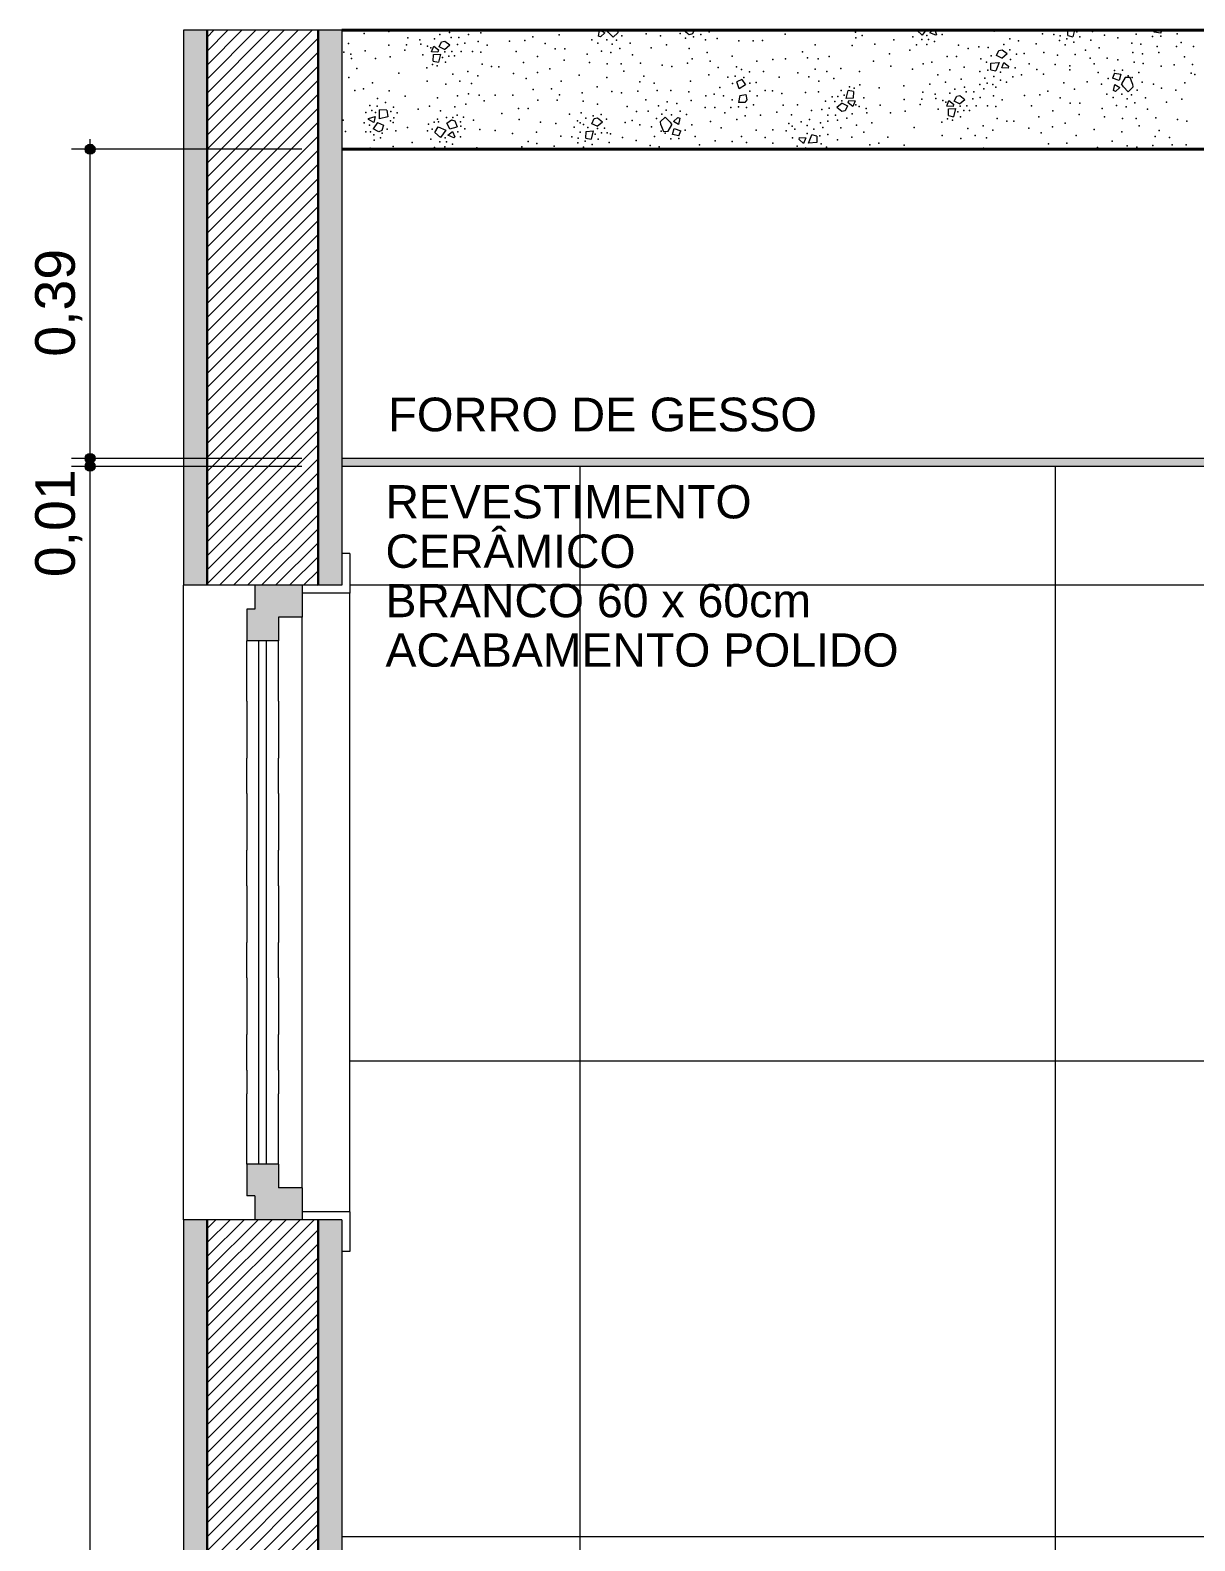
# Model space of a CAD drawing. Header units: metres. Extents: x -1.4 to 64, y -2.2 to 1.7.
# Drawn here: x 51.362 to 52.831, y -0.247 to 1.658 of the extents above; entities that cross this region are included whole.
import ezdxf

# ---------------------------------------------------------------- set-up
doc = ezdxf.new("R2010")
doc.units = ezdxf.units.M
doc.header["$MEASUREMENT"] = 0
for name, color, linetype in [('COTAS CORTE', 7, 'Continuous'), ('FORRO.EXEC', 7, 'Continuous'), ('Janelas Archicad', 7, 'Continuous'), ('LAJES.EST', 7, 'Continuous'), ('PAREDE CONSTRUIR', 7, 'Continuous')]:
    doc.layers.add(name, color=color, linetype=linetype)
for name, color, linetype, lineweight, true_color in [('COTAS CORTE_Caneta_No__25', 7, 'Continuous', 13, 0x982312), ('Janelas Archicad_Caneta_No__9', 7, 'Continuous', 9, 0x020202), ('Janelas Archicad_Caneta_No__97', 7, 'Continuous', 13, 0x6b6b6b), ('NOTAS-EXECUTIVO.ARQ_Caneta_No__12', 7, 'Continuous', 0, 0x030303), ('PAREDE CONSTRUIR_Caneta_No__97', 7, 'Continuous', 13, 0x6b6b6b)]:
    doc.layers.add(name, color=color, linetype=linetype, lineweight=lineweight, true_color=true_color)
for name, color, linetype, lineweight in [('FORRO.EXEC_Caneta_No__241', 7, 'Continuous', 13), ('Janelas Archicad_Caneta_No__10', 7, 'Continuous', 5), ('Janelas Archicad_Caneta_No__241', 7, 'Continuous', 13), ('LAJES.EST_Caneta_No__1', 7, 'Continuous', 40), ('LAJES.EST_Caneta_No__241', 7, 'Continuous', 13), ('PAREDE CONSTRUIR_Caneta_No__241', 7, 'Continuous', 13), ('PAREDE CONSTRUIR_Caneta_No__3', 7, 'Continuous', 30)]:
    doc.layers.add(name, color=color, linetype=linetype, lineweight=lineweight)
doc.styles.add('GENERATED_STYLE_1', font='arial.ttf')
doc.dimstyles.new('GENERATED_STYLE__1', dxfattribs={"dimtxt": 0.05, "dimasz": 0.02375, "dimexe": 0.18, "dimexo": 0.267183, "dimgap": 0, "dimtad": 1, "dimzin": 0, "dimdsep": 46, "dimtxsty": 'GENERATED_STYLE_1', "dimblk": 'ARROWHEAD_11', "dimblk1": 'ARROWHEAD_11', "dimblk2": 'ARROWHEAD_11', "dimcen": 0.09, "dimclrd": 256, "dimclre": 256, "dimclrt": 256, "dimadec": 0, "dimazin": 0, "dimtfac": 1, "dimtdec": 4, "dimtmove": 0, "dimatfit": 3, "dimfxl": 0, "dimtolj": 1, "dimtzin": 0, "dimarcsym": 0})
pattern_1 = [(45, (18.955776, -2.041855), (-0.008838835, 0.008838835), [])]

# ---------------------------------------------------------------- blocks, each defined once
blk = doc.blocks.new('*X148', base_point=(18.9558, -2.0419))
at = {"layer": 'LAJES.EST_Caneta_No__241', "color": 7, "linetype": 'Continuous', "lineweight": 13}
for p, q in [((52.0792, 1.6506), (52.0806, 1.6581)), ((52.0811, 1.6581), (52.0872, 1.6547)), ((52.0914, 1.6555), (52.0898, 1.6581)), ((52.103, 1.6581), (52.1034, 1.6548)), ((52.1883, 1.6581), (52.1873, 1.6574)), ((52.1936, 1.6524), (52.1873, 1.6574)), ((52.2, 1.6581), (52.1977, 1.6534)), ((52.4807, 1.6581), (52.4874, 1.652)), ((52.4921, 1.6581), (52.4874, 1.652)), ((52.497, 1.655), (52.501, 1.6581)), ((52.5036, 1.6581), (52.5056, 1.6527)), ((52.6711, 1.6514), (52.6713, 1.6581)), ((52.6796, 1.6581), (52.6776, 1.65)), ((52.7803, 1.6557), (52.7809, 1.6581)), ((52.7885, 1.6543), (52.7899, 1.6581)), ((51.8782, 1.6371), (51.8813, 1.6434)), ((51.8813, 1.6434), (51.8854, 1.6445)), ((51.8849, 1.6339), (51.8917, 1.6395)), ((51.8854, 1.6445), (51.8917, 1.6395)), ((52.0817, 1.6496), (52.0792, 1.6506)), ((52.0872, 1.6547), (52.0817, 1.6496)), ((52.0975, 1.6492), (52.0914, 1.6555)), ((52.1034, 1.6548), (52.0975, 1.6492)), ((52.1977, 1.6534), (52.1936, 1.6524)), ((52.5047, 1.6517), (52.497, 1.655)), ((52.5056, 1.6527), (52.5047, 1.6517)), ((52.6711, 1.6514), (52.6776, 1.65)), ((52.7885, 1.6543), (52.7803, 1.6557)), ((51.8686, 1.631), (51.8715, 1.638)), ((51.8766, 1.6306), (51.8686, 1.631)), ((51.8708, 1.6191), (51.8711, 1.6274)), ((51.8711, 1.6274), (51.8798, 1.628)), ((51.8715, 1.638), (51.8773, 1.6333)), ((51.8773, 1.6333), (51.8766, 1.6306)), ((51.8798, 1.628), (51.8773, 1.6177)), ((51.8849, 1.6339), (51.8782, 1.6371)), ((52.5813, 1.6262), (52.5844, 1.6326)), ((52.588, 1.623), (52.5813, 1.6262)), ((52.5844, 1.6326), (52.5884, 1.6336)), ((52.588, 1.623), (52.5948, 1.6286)), ((52.5884, 1.6336), (52.5948, 1.6286)), ((51.8708, 1.6191), (51.8773, 1.6177)), ((52.5739, 1.6082), (52.5742, 1.6165)), ((52.5739, 1.6082), (52.5804, 1.6068)), ((52.5742, 1.6165), (52.5847, 1.6175)), ((52.5847, 1.6175), (52.5804, 1.6068)), ((52.5879, 1.6105), (52.5907, 1.6176)), ((52.5959, 1.6102), (52.5879, 1.6105)), ((52.5907, 1.6176), (52.5965, 1.6128)), ((52.5965, 1.6128), (52.5959, 1.6102)), ((52.73, 1.604), (52.7277, 1.5978)), ((52.73, 1.604), (52.7382, 1.6026)), ((52.7382, 1.6026), (52.7361, 1.5949)), ((52.2599, 1.5959), (52.2539, 1.5931)), ((52.2566, 1.5842), (52.2539, 1.5931)), ((52.2647, 1.5891), (52.2566, 1.5842)), ((52.2599, 1.5959), (52.2647, 1.5891)), ((52.3917, 1.572), (52.3942, 1.5823)), ((52.4007, 1.5809), (52.3942, 1.5823)), ((52.7361, 1.5949), (52.7277, 1.5978)), ((52.729, 1.582), (52.7304, 1.5898)), ((52.7315, 1.581), (52.729, 1.582)), ((52.7304, 1.5898), (52.737, 1.5861)), ((52.737, 1.5861), (52.7315, 1.581)), ((52.7437, 1.5984), (52.7391, 1.5904)), ((52.7413, 1.5869), (52.7391, 1.5904)), ((52.7473, 1.5806), (52.7413, 1.5869)), ((52.7497, 1.5987), (52.7437, 1.5984)), ((52.7532, 1.5862), (52.7473, 1.5806)), ((52.7527, 1.5904), (52.7497, 1.5987)), ((52.7527, 1.5904), (52.7532, 1.5862)), ((52.2576, 1.5756), (52.2556, 1.5671)), ((52.2636, 1.5669), (52.2556, 1.5671)), ((52.2576, 1.5756), (52.2649, 1.5771)), ((52.2663, 1.5702), (52.2636, 1.5669)), ((52.2649, 1.5771), (52.2663, 1.5702)), ((52.3867, 1.5661), (52.3798, 1.5605)), ((52.3867, 1.5661), (52.3933, 1.5629)), ((52.3933, 1.5629), (52.3903, 1.5565)), ((52.4004, 1.5726), (52.3917, 1.572)), ((52.3943, 1.5667), (52.395, 1.5693)), ((52.4001, 1.5619), (52.3943, 1.5667)), ((52.395, 1.5693), (52.4029, 1.569)), ((52.4029, 1.569), (52.4001, 1.5619)), ((52.4007, 1.5809), (52.4004, 1.5726)), ((52.5184, 1.5624), (52.5213, 1.5694)), ((52.5264, 1.562), (52.5184, 1.5624)), ((52.5213, 1.5694), (52.5271, 1.5647)), ((52.5271, 1.5647), (52.5264, 1.562)), ((52.528, 1.5685), (52.5311, 1.5748)), ((52.5347, 1.5653), (52.528, 1.5685)), ((52.5311, 1.5748), (52.5352, 1.5759)), ((52.5347, 1.5653), (52.5415, 1.5709)), ((52.5352, 1.5759), (52.5415, 1.5709)), ((51.7891, 1.5457), (51.7892, 1.547)), ((51.7956, 1.5419), (51.7891, 1.5457)), ((51.7892, 1.547), (51.7973, 1.5493)), ((51.7973, 1.5493), (51.7956, 1.5419)), ((51.8031, 1.5463), (51.8028, 1.5577)), ((51.8123, 1.5572), (51.8028, 1.5577)), ((51.8133, 1.5489), (51.8031, 1.5463)), ((51.8123, 1.5572), (51.8133, 1.5489)), ((51.888, 1.5411), (51.8938, 1.5451)), ((51.8938, 1.5451), (51.8979, 1.5439)), ((51.8979, 1.5439), (51.9009, 1.5364)), ((52.0707, 1.5402), (52.0738, 1.5466)), ((52.0738, 1.5466), (52.0779, 1.5476)), ((52.0779, 1.5476), (52.0842, 1.5426)), ((52.1576, 1.5429), (52.1634, 1.5485)), ((52.1634, 1.5485), (52.1695, 1.5422)), ((52.1737, 1.5431), (52.1792, 1.5482)), ((52.1803, 1.5393), (52.1737, 1.5431)), ((52.1792, 1.5482), (52.1817, 1.5471)), ((52.1817, 1.5471), (52.1803, 1.5393)), ((52.3862, 1.5555), (52.3798, 1.5605)), ((52.3903, 1.5565), (52.3862, 1.5555)), ((52.5206, 1.5505), (52.5209, 1.5588)), ((52.5206, 1.5505), (52.5271, 1.5491)), ((52.5209, 1.5588), (52.5296, 1.5594)), ((52.5296, 1.5594), (52.5271, 1.5491)), ((51.8002, 1.5416), (51.7949, 1.5338)), ((51.8019, 1.5298), (51.7949, 1.5338)), ((51.8002, 1.5416), (51.8079, 1.5382)), ((51.8058, 1.5315), (51.8019, 1.5298)), ((51.8079, 1.5382), (51.8058, 1.5315)), ((51.8726, 1.5292), (51.8771, 1.5363)), ((51.8726, 1.5292), (51.8797, 1.5228)), ((51.8771, 1.5363), (51.8866, 1.5319)), ((51.8866, 1.5319), (51.8797, 1.5228)), ((51.8918, 1.5337), (51.888, 1.5411)), ((51.8893, 1.5259), (51.8952, 1.5305)), ((51.8969, 1.5226), (51.8893, 1.5259)), ((51.8918, 1.5337), (51.9009, 1.5364)), ((51.8952, 1.5305), (51.8979, 1.5235)), ((52.0633, 1.5222), (52.0636, 1.5306)), ((52.0636, 1.5306), (52.0723, 1.5311)), ((52.0723, 1.5311), (52.0698, 1.5208)), ((52.0774, 1.537), (52.0707, 1.5402)), ((52.0774, 1.537), (52.0842, 1.5426)), ((52.158, 1.5387), (52.1576, 1.5429)), ((52.158, 1.5387), (52.161, 1.5304)), ((52.161, 1.5304), (52.167, 1.5307)), ((52.167, 1.5307), (52.1716, 1.5387)), ((52.1695, 1.5422), (52.1716, 1.5387)), ((52.1725, 1.5265), (52.1746, 1.5342)), ((52.1807, 1.5251), (52.1725, 1.5265)), ((52.1746, 1.5342), (52.183, 1.5313)), ((52.1807, 1.5251), (52.183, 1.5313)), ((52.3441, 1.5155), (52.3483, 1.5262)), ((52.3548, 1.5247), (52.3483, 1.5262)), ((52.3548, 1.5247), (52.3545, 1.5164)), ((51.8979, 1.5235), (51.8969, 1.5226)), ((52.0633, 1.5222), (52.0698, 1.5208)), ((52.3322, 1.5202), (52.3328, 1.5228)), ((52.338, 1.5154), (52.3322, 1.5202)), ((52.3328, 1.5228), (52.3408, 1.5224)), ((52.3408, 1.5224), (52.338, 1.5154)), ((52.3407, 1.51), (52.3385, 1.5081)), ((52.3407, 1.51), (52.3445, 1.5081)), ((52.3545, 1.5164), (52.3441, 1.5155))]:
    blk.add_line(p, q, dxfattribs=at)
for p in [(51.7592, 1.658), (52.2656, 1.6577), (52.4142, 1.6575), (52.6905, 1.6577), (52.6978, 1.6581), (52.7712, 1.6575), (51.7639, 1.6415), (51.7835, 1.6541), (51.8147, 1.6564), (51.8149, 1.6394), (51.837, 1.6398), (51.8386, 1.6487), (51.8539, 1.6462), (51.8549, 1.6407), (51.8725, 1.6473), (51.879, 1.6526), (51.8911, 1.6551), (51.8933, 1.6489), (51.9013, 1.64), (51.9029, 1.6491), (51.9107, 1.6419), (51.9154, 1.6527), (51.9276, 1.6441), (51.9308, 1.6549), (51.9387, 1.6391), (51.9669, 1.6445), (51.9863, 1.6452), (51.9964, 1.6498), (52.0118, 1.6414), (52.0297, 1.6524), (52.0708, 1.646), (52.0785, 1.6417), (52.0897, 1.6461), (52.0964, 1.6404), (52.1017, 1.6454), (52.1087, 1.6512), (52.1192, 1.6416), (52.1394, 1.6536), (52.1575, 1.651), (52.1651, 1.6398), (52.1823, 1.6542), (52.1888, 1.6483), (52.1991, 1.6497), (52.2081, 1.6528), (52.2141, 1.6462), (52.2188, 1.6563), (52.2287, 1.6478), (52.2564, 1.6446), (52.2742, 1.6449), (52.2861, 1.645), (52.3148, 1.6531), (52.3525, 1.6399), (52.399, 1.6388), (52.4034, 1.6555), (52.4039, 1.6485), (52.412, 1.6516), (52.4279, 1.6407), (52.4519, 1.6459), (52.4756, 1.6498), (52.4803, 1.6395), (52.4869, 1.6465), (52.4932, 1.64), (52.4935, 1.6515), (52.4953, 1.6466), (52.5029, 1.6438), (52.5127, 1.6528), (52.5334, 1.6391), (52.5784, 1.6569), (52.5904, 1.6401), (52.5982, 1.6471), (52.6091, 1.6446), (52.6312, 1.6411), (52.6393, 1.6536), (52.6535, 1.6527), (52.6608, 1.6453), (52.6614, 1.651), (52.6679, 1.6399), (52.67, 1.6473), (52.6788, 1.6432), (52.6828, 1.6561), (52.6865, 1.65), (52.7004, 1.6456), (52.7022, 1.6566), (52.7174, 1.6521), (52.7345, 1.6484), (52.7521, 1.642), (52.7574, 1.6533), (52.7634, 1.6404), (52.7781, 1.6504), (52.7884, 1.6508), (52.809, 1.6534), (52.8141, 1.6426), (51.7581, 1.6306), (51.7668, 1.6279), (51.7678, 1.6224), (51.7848, 1.6321), (51.7979, 1.6225), (51.8163, 1.6247), (51.835, 1.6329), (51.8578, 1.627), (51.8636, 1.638), (51.8677, 1.636), (51.8825, 1.6238), (51.8854, 1.6309), (51.8903, 1.6254), (51.8942, 1.6315), (51.8975, 1.6257), (51.9059, 1.6312), (51.9201, 1.6315), (51.9308, 1.6304), (51.9754, 1.6315), (52.0024, 1.625), (52.0245, 1.6347), (52.0358, 1.6202), (52.0366, 1.6348), (52.0647, 1.6281), (52.0828, 1.6318), (52.0949, 1.63), (52.106, 1.6352), (52.1219, 1.6272), (52.1456, 1.6359), (52.1936, 1.6351), (52.1972, 1.6221), (52.2162, 1.6301), (52.2477, 1.6255), (52.2991, 1.6211), (52.3151, 1.6222), (52.3366, 1.631), (52.343, 1.6235), (52.3565, 1.6221), (52.3703, 1.6248), (52.4464, 1.6285), (52.472, 1.6331), (52.5189, 1.6251), (52.5307, 1.6251), (52.5457, 1.6351), (52.5588, 1.6371), (52.5617, 1.6222), (52.5709, 1.6364), (52.5747, 1.6258), (52.5979, 1.6332), (52.5989, 1.6212), (52.6063, 1.6281), (52.6163, 1.6286), (52.6408, 1.63), (52.6581, 1.6267), (52.6803, 1.6276), (52.6934, 1.6328), (52.6995, 1.6231), (52.7106, 1.636), (52.7207, 1.6227), (52.7345, 1.6209), (52.7531, 1.63), (52.7654, 1.6283), (52.784, 1.6374), (52.7861, 1.6301), (52.8084, 1.6378), (52.8185, 1.6246), (52.8296, 1.6375), (51.7743, 1.6098), (51.8275, 1.6039), (51.8626, 1.6106), (51.8697, 1.615), (51.8758, 1.6134), (51.8862, 1.6177), (51.8954, 1.6026), (51.9145, 1.6062), (51.927, 1.6006), (51.9324, 1.6155), (51.9444, 1.6122), (51.9534, 1.6119), (51.9721, 1.6034), (51.9847, 1.6175), (52.0021, 1.6047), (52.0179, 1.6094), (52.0548, 1.6016), (52.0679, 1.6173), (52.0903, 1.6156), (52.1077, 1.6156), (52.1113, 1.6063), (52.1323, 1.6164), (52.1365, 1.6003), (52.1596, 1.6141), (52.1717, 1.6122), (52.1915, 1.6164), (52.2182, 1.6017), (52.2202, 1.6189), (52.2301, 1.6112), (52.2516, 1.6003), (52.2533, 1.612), (52.2595, 1.6088), (52.2696, 1.6057), (52.2789, 1.6192), (52.2873, 1.606), (52.3306, 1.6044), (52.3525, 1.609), (52.3672, 1.606), (52.3849, 1.6097), (52.4086, 1.6062), (52.4262, 1.6191), (52.4481, 1.6126), (52.4754, 1.609), (52.4887, 1.6156), (52.4998, 1.618), (52.5072, 1.6017), (52.5225, 1.6081), (52.5406, 1.6116), (52.5602, 1.6062), (52.5687, 1.618), (52.5704, 1.6079), (52.5864, 1.6052), (52.6047, 1.6107), (52.6127, 1.6018), (52.6224, 1.6156), (52.6321, 1.6084), (52.6405, 1.6027), (52.6554, 1.615), (52.6736, 1.6082), (52.6737, 1.6134), (52.7044, 1.6157), (52.7095, 1.6049), (52.7301, 1.6075), (52.7404, 1.6079), (52.7473, 1.6008), (52.755, 1.618), (52.761, 1.605), (52.7664, 1.6163), (52.7889, 1.6127), (52.8052, 1.6144), (52.8269, 1.604), (52.8287, 1.6149), (52.8313, 1.6025), (51.7643, 1.5983), (51.7717, 1.582), (51.7829, 1.5844), (51.7942, 1.5917), (51.8151, 1.5816), (51.8629, 1.5938), (51.8866, 1.5902), (51.9044, 1.594), (51.919, 1.5909), (51.9878, 1.5972), (51.9969, 1.5835), (52.0201, 1.5843), (52.0321, 1.5938), (52.0775, 1.5867), (52.0895, 1.5984), (52.1286, 1.5813), (52.1314, 1.5929), (52.1496, 1.5915), (52.1532, 1.5821), (52.1706, 1.5821), (52.1954, 1.5938), (52.2324, 1.586), (52.2422, 1.5991), (52.2481, 1.5908), (52.2625, 1.5983), (52.2699, 1.5814), (52.27, 1.5912), (52.2781, 1.5921), (52.2894, 1.582), (52.2985, 1.5817), (52.3073, 1.5989), (52.3445, 1.5994), (52.357, 1.5938), (52.3761, 1.5974), (52.3853, 1.5823), (52.3958, 1.5866), (52.4018, 1.585), (52.409, 1.5894), (52.4333, 1.5855), (52.4645, 1.5878), (52.4972, 1.5902), (52.5168, 1.5928), (52.5288, 1.584), (52.5365, 1.5964), (52.5409, 1.5865), (52.5603, 1.5897), (52.5653, 1.5841), (52.5665, 1.5977), (52.5695, 1.5914), (52.5768, 1.5898), (52.5778, 1.5997), (52.5806, 1.5863), (52.5862, 1.595), (52.5937, 1.5928), (52.6018, 1.5994), (52.6462, 1.5812), (52.666, 1.5917), (52.6796, 1.5838), (52.6956, 1.5931), (52.7139, 1.5901), (52.7221, 1.5972), (52.7523, 1.5983), (52.7585, 1.5826), (52.7648, 1.5928), (52.7792, 1.5902), (52.7892, 1.585), (52.8073, 1.5824), (52.819, 1.5918), (51.7908, 1.5633), (51.7998, 1.5623), (51.8005, 1.5719), (51.8106, 1.5669), (51.8354, 1.5748), (51.8662, 1.5624), (51.876, 1.5727), (51.9012, 1.5752), (51.912, 1.5647), (51.915, 1.5779), (51.9285, 1.5764), (51.935, 1.569), (51.949, 1.5762), (51.9713, 1.5762), (52.0026, 1.5699), (52.027, 1.5699), (52.03, 1.5766), (52.0587, 1.579), (52.06, 1.5688), (52.0779, 1.5649), (52.0962, 1.5809), (52.1084, 1.5791), (52.139, 1.5705), (52.1549, 1.5626), (52.166, 1.5678), (52.1781, 1.5659), (52.193, 1.5804), (52.1962, 1.5697), (52.2144, 1.5752), (52.2251, 1.5776), (52.2368, 1.5753), (52.2479, 1.5705), (52.2748, 1.564), (52.2793, 1.5753), (52.3105, 1.5784), (52.3121, 1.5635), (52.3301, 1.5639), (52.3405, 1.5795), (52.3566, 1.5803), (52.3657, 1.5688), (52.374, 1.5742), (52.3773, 1.5684), (52.3813, 1.5746), (52.3861, 1.5691), (52.389, 1.5762), (52.4038, 1.5639), (52.4137, 1.5729), (52.4346, 1.5635), (52.4647, 1.5708), (52.4848, 1.5643), (52.4869, 1.5712), (52.4884, 1.5801), (52.5038, 1.5776), (52.5047, 1.5721), (52.5134, 1.5694), (52.5175, 1.5674), (52.5223, 1.5787), (52.5353, 1.5623), (52.5431, 1.5803), (52.544, 1.5629), (52.5512, 1.5714), (52.5527, 1.5805), (52.5557, 1.5626), (52.5605, 1.5733), (52.5699, 1.5629), (52.5774, 1.5755), (52.5885, 1.5705), (52.6167, 1.5759), (52.6253, 1.5629), (52.6361, 1.5766), (52.6616, 1.5728), (52.6743, 1.5661), (52.6864, 1.5662), (52.7206, 1.5774), (52.7283, 1.5731), (52.7326, 1.5632), (52.7395, 1.5775), (52.7462, 1.5718), (52.7515, 1.5768), (52.7558, 1.5666), (52.7691, 1.573), (52.7955, 1.5673), (52.8149, 1.5712), (51.7571, 1.5445), (51.7857, 1.5544), (51.7933, 1.5569), (51.7978, 1.5542), (51.817, 1.5438), (51.8174, 1.5557), (51.8208, 1.5612), (51.8211, 1.5477), (51.8252, 1.554), (51.8517, 1.5586), (51.8763, 1.5459), (51.8799, 1.5564), (51.8876, 1.5479), (51.8953, 1.5479), (51.8979, 1.5616), (51.9007, 1.5511), (51.909, 1.5484), (51.9215, 1.5449), (51.9571, 1.553), (51.9784, 1.5595), (51.979, 1.5454), (51.9903, 1.5596), (52.0428, 1.5521), (52.0528, 1.5437), (52.0575, 1.5538), (52.0634, 1.5472), (52.0725, 1.5503), (52.0827, 1.5517), (52.0893, 1.5458), (52.1153, 1.5619), (52.1215, 1.5441), (52.1271, 1.5558), (52.1417, 1.5561), (52.1522, 1.5466), (52.1592, 1.5523), (52.1645, 1.5573), (52.1712, 1.5516), (52.1824, 1.556), (52.1901, 1.5518), (52.2137, 1.5606), (52.2205, 1.5431), (52.2258, 1.5607), (52.2384, 1.554), (52.2461, 1.5605), (52.2538, 1.5456), (52.2558, 1.5615), (52.264, 1.5502), (52.266, 1.5605), (52.2834, 1.551), (52.3042, 1.5547), (52.3227, 1.5513), (52.3452, 1.5454), (52.3478, 1.5571), (52.3609, 1.558), (52.3685, 1.5433), (52.3686, 1.5508), (52.3702, 1.56), (52.3783, 1.5511), (52.3805, 1.5448), (52.3925, 1.5474), (52.399, 1.5526), (52.4079, 1.562), (52.4167, 1.5593), (52.4176, 1.5538), (52.4477, 1.5539), (52.4661, 1.5561), (52.5076, 1.5585), (52.5196, 1.5464), (52.5256, 1.5448), (52.5323, 1.5552), (52.536, 1.5491), (52.5401, 1.5568), (52.5473, 1.5571), (52.5806, 1.5618), (52.5822, 1.5469), (52.5942, 1.5436), (52.6033, 1.5433), (52.6345, 1.5489), (52.6522, 1.5564), (52.6856, 1.5517), (52.7145, 1.5595), (52.7177, 1.5487), (52.7401, 1.547), (52.7447, 1.5614), (52.7575, 1.547), (52.7717, 1.5586), (52.7821, 1.5478), (52.8094, 1.5455), (52.8215, 1.5436), (51.7601, 1.5306), (51.7837, 1.5412), (51.7857, 1.5298), (51.7902, 1.5385), (51.7916, 1.5301), (51.7957, 1.5263), (51.8065, 1.5283), (51.8125, 1.5332), (51.82, 1.5419), (51.8237, 1.5314), (51.8382, 1.5354), (51.8635, 1.5314), (51.8646, 1.5398), (51.8695, 1.5335), (51.8718, 1.5421), (51.8774, 1.5425), (51.9016, 1.5298), (51.905, 1.5427), (51.9057, 1.5372), (51.9105, 1.5337), (51.9295, 1.5331), (51.949, 1.5315), (51.9707, 1.5277), (52.0011, 1.5297), (52.006, 1.5423), (52.0253, 1.5406), (52.0316, 1.5244), (52.0485, 1.536), (52.0559, 1.5296), (52.0561, 1.5412), (52.0602, 1.5392), (52.0657, 1.5353), (52.075, 1.5269), (52.078, 1.534), (52.0828, 1.5286), (52.0868, 1.5347), (52.09, 1.5289), (52.0944, 1.5274), (52.113, 1.5419), (52.1315, 1.5389), (52.1459, 1.5363), (52.1497, 1.5241), (52.1584, 1.5308), (52.1634, 1.5283), (52.1886, 1.532), (52.1969, 1.539), (52.2012, 1.5242), (52.2341, 1.5351), (52.2595, 1.5241), (52.2779, 1.5319), (52.2989, 1.5325), (52.316, 1.5311), (52.3195, 1.5406), (52.3233, 1.5371), (52.3269, 1.5335), (52.3348, 1.5428), (52.3423, 1.5278), (52.3425, 1.538), (52.3509, 1.5333), (52.3583, 1.5251), (52.3593, 1.5415), (52.3622, 1.5353), (52.3685, 1.5267), (52.3849, 1.535), (52.4045, 1.5386), (52.4141, 1.5297), (52.4242, 1.5412), (52.4773, 1.5353), (52.5124, 1.542), (52.5127, 1.5252), (52.5452, 1.534), (52.5542, 1.5254), (52.5643, 1.5376), (52.5768, 1.532), (52.6219, 1.5348), (52.6376, 1.5286), (52.652, 1.5361), (52.6677, 1.5408), (52.6819, 1.5252), (52.7046, 1.5331), (52.7393, 1.5298), (52.7612, 1.5377), (52.7812, 1.5243), (52.7863, 1.5317), (51.7913, 1.5096), (51.7961, 1.5193), (51.8043, 1.5224), (51.8201, 1.5115), (51.8441, 1.5167), (51.8678, 1.5206), (51.8725, 1.5103), (51.8791, 1.5173), (51.8854, 1.5109), (51.8857, 1.5223), (51.8876, 1.5175), (51.8951, 1.5146), (51.905, 1.5236), (51.9257, 1.5099), (51.9826, 1.5109), (51.9905, 1.5179), (52.0013, 1.5154), (52.0234, 1.5119), (52.0457, 1.5235), (52.053, 1.5161), (52.0536, 1.5218), (52.0602, 1.5108), (52.0623, 1.5181), (52.071, 1.514), (52.0787, 1.5208), (52.0927, 1.5164), (52.1096, 1.5229), (52.1268, 1.5192), (52.1444, 1.5128), (52.1557, 1.5112), (52.1703, 1.5213), (52.1762, 1.5082), (52.1806, 1.5216), (52.2006, 1.5086), (52.2064, 1.5134), (52.2218, 1.5083), (52.2265, 1.5187), (52.2477, 1.5179), (52.2659, 1.5164), (52.2893, 1.523), (52.299, 1.5157), (52.324, 1.5223), (52.3299, 1.5118), (52.36, 1.5149), (52.367, 1.5107), (52.3808, 1.5198), (52.3988, 1.5233), (52.4215, 1.5134), (52.4327, 1.5158), (52.444, 1.5231), (52.4649, 1.513), (52.5364, 1.5216), (52.5648, 1.5093), (52.5688, 1.5223), (52.6467, 1.5149), (52.6699, 1.5157), (52.7085, 1.5104), (52.7273, 1.5181), (52.746, 1.5123), (52.7582, 1.5105), (52.7784, 1.5127), (52.7994, 1.5229), (52.803, 1.5135), (52.8204, 1.5136)]:
    blk.add_point(p, dxfattribs=at)
blk = doc.blocks.new('*D149', base_point=(18.9558, -2.0419))
at = {"layer": 'COTAS CORTE_Caneta_No__25', "linetype": 'Continuous', "lineweight": 13, "true_color": 0x982312}
for points in [[(51.4317, 1.1081), (51.4321, 1.1058), (51.4335, 1.1037), (51.4355, 1.1024), (51.4379, 1.1019), (51.4403, 1.1024), (51.4423, 1.1037), (51.4437, 1.1058), (51.4442, 1.1081), (51.4437, 1.1105), (51.4423, 1.1126), (51.4403, 1.1139), (51.4379, 1.1144), (51.4355, 1.1139), (51.4335, 1.1126), (51.4321, 1.1105)], [(51.4317, -2.0419), (51.4321, -2.0442), (51.4335, -2.0463), (51.4355, -2.0476), (51.4379, -2.0481), (51.4403, -2.0476), (51.4423, -2.0463), (51.4437, -2.0442), (51.4442, -2.0419), (51.4437, -2.0395), (51.4423, -2.0374), (51.4403, -2.0361), (51.4379, -2.0356), (51.4355, -2.0361), (51.4335, -2.0374), (51.4321, -2.0395)]]:
    blk.add_hatch(color=24, dxfattribs=at).paths.add_polyline_path(points)
at = {"layer": 'COTAS CORTE_Caneta_No__25', "color": 24, "linetype": 'Continuous', "lineweight": 13, "true_color": 0x982312}
for p, q in [((51.4317, 1.1081), (51.4145, 1.1081)), ((51.7051, 1.1081), (51.4442, 1.1081)), ((51.4379, -2.0356), (51.4379, 1.1019)), ((51.4317, -2.0419), (51.4145, -2.0419)), ((51.4379, -2.0544), (51.4379, -2.0481)), ((51.7051, -2.0419), (51.4442, -2.0419))]:
    blk.add_line(p, q, dxfattribs=at)
for centre in [(51.4379, 1.1081), (51.4379, -2.0419)]:
    blk.add_circle(centre, 0.00625, dxfattribs=at)
at = {"layer": 'COTAS CORTE_Caneta_No__25', "color": 24, "lineweight": 13, "true_color": 0x982312, "char_height": 0.05, "attachment_point": 7, "rotation": 90, "style": 'GENERATED_STYLE_1'}
for s, insert in [('\\A1;{\\pql;\\fArial|b0|i0|c0|p0;\\W1.000000;0,01}', (51.4279, 0.9684)), ('\\A1;{\\pql;\\fArial|b0|i0|c0|p0;\\W1.000000;3,15}', (51.4279, -0.6003))]:
    blk.add_mtext(s, dxfattribs=dict(at, insert=insert))
blk = doc.blocks.new('ARROWHEAD_11')
at = {"color": 0, "linetype": 'Continuous', "lineweight": 0}
blk.add_line((0, 0), (-1, 0), dxfattribs=at)
at = {"color": 0, "linetype": 'Continuous', "lineweight": 0, "const_width": 0.25, "flags": 128}
blk.add_lwpolyline([(-0.125, 0, 1), (0.125, 0, 1)], format="xyb", close=True, dxfattribs=at)
blk = doc.blocks.new('*D150', base_point=(18.9558, -2.0419))
at = {"layer": 'COTAS CORTE_Caneta_No__25', "linetype": 'Continuous', "lineweight": 13, "true_color": 0x982312}
for points in [[(51.4317, 1.1181), (51.4321, 1.1158), (51.4335, 1.1137), (51.4355, 1.1124), (51.4379, 1.1119), (51.4403, 1.1124), (51.4423, 1.1137), (51.4437, 1.1158), (51.4442, 1.1181), (51.4437, 1.1205), (51.4423, 1.1226), (51.4403, 1.1239), (51.4379, 1.1244), (51.4355, 1.1239), (51.4335, 1.1226), (51.4321, 1.1205)], [(51.4317, 1.1081), (51.4321, 1.1058), (51.4335, 1.1037), (51.4355, 1.1024), (51.4379, 1.1019), (51.4403, 1.1024), (51.4423, 1.1037), (51.4437, 1.1058), (51.4442, 1.1081), (51.4437, 1.1105), (51.4423, 1.1126), (51.4403, 1.1139), (51.4379, 1.1144), (51.4355, 1.1139), (51.4335, 1.1126), (51.4321, 1.1105)]]:
    blk.add_hatch(color=24, dxfattribs=at).paths.add_polyline_path(points)
at = {"layer": 'COTAS CORTE_Caneta_No__25', "color": 24, "linetype": 'Continuous', "lineweight": 13, "true_color": 0x982312}
for p, q in [((51.4317, 1.1181), (51.4145, 1.1181)), ((51.4317, 1.1081), (51.4145, 1.1081)), ((51.4379, 1.1081), (51.4379, 1.1119)), ((51.7051, 1.1181), (51.4442, 1.1181)), ((51.7051, 1.1081), (51.4442, 1.1081))]:
    blk.add_line(p, q, dxfattribs=at)
for centre in [(51.4379, 1.1181), (51.4379, 1.1081)]:
    blk.add_circle(centre, 0.00625, dxfattribs=at)
blk = doc.blocks.new('*D151', base_point=(18.9558, -2.0419))
at = {"layer": 'COTAS CORTE_Caneta_No__25', "linetype": 'Continuous', "lineweight": 13, "true_color": 0x982312}
for points in [[(51.4317, 1.5081), (51.4321, 1.5058), (51.4335, 1.5037), (51.4355, 1.5024), (51.4379, 1.5019), (51.4403, 1.5024), (51.4423, 1.5037), (51.4437, 1.5058), (51.4442, 1.5081), (51.4437, 1.5105), (51.4423, 1.5126), (51.4403, 1.5139), (51.4379, 1.5144), (51.4355, 1.5139), (51.4335, 1.5126), (51.4321, 1.5105)], [(51.4317, 1.1181), (51.4321, 1.1158), (51.4335, 1.1137), (51.4355, 1.1124), (51.4379, 1.1119), (51.4403, 1.1124), (51.4423, 1.1137), (51.4437, 1.1158), (51.4442, 1.1181), (51.4437, 1.1205), (51.4423, 1.1226), (51.4403, 1.1239), (51.4379, 1.1244), (51.4355, 1.1239), (51.4335, 1.1226), (51.4321, 1.1205)]]:
    blk.add_hatch(color=24, dxfattribs=at).paths.add_polyline_path(points)
at = {"layer": 'COTAS CORTE_Caneta_No__25', "color": 24, "linetype": 'Continuous', "lineweight": 13, "true_color": 0x982312}
for p, q in [((51.4317, 1.5081), (51.4145, 1.5081)), ((51.4379, 1.5144), (51.4379, 1.5206)), ((51.7051, 1.5081), (51.4442, 1.5081)), ((51.4379, 1.1244), (51.4379, 1.5019)), ((51.4317, 1.1181), (51.4145, 1.1181)), ((51.7051, 1.1181), (51.4442, 1.1181))]:
    blk.add_line(p, q, dxfattribs=at)
for centre in [(51.4379, 1.5081), (51.4379, 1.1181)]:
    blk.add_circle(centre, 0.00625, dxfattribs=at)
at = {"layer": 'COTAS CORTE_Caneta_No__25', "color": 24, "lineweight": 13, "true_color": 0x982312, "insert": (51.4279, 1.2464), "char_height": 0.05, "attachment_point": 7, "rotation": 90, "style": 'GENERATED_STYLE_1'}
blk.add_mtext('\\A1;{\\pql;\\fArial|b0|i0|c0|p0;\\W1.000000;0,39}', dxfattribs=at)

msp = doc.modelspace()

# ---------------------------------------------------------------- hatches: boundary and pattern name
at = {"layer": 'FORRO.EXEC', "linetype": 'Continuous', "lineweight": 0, "true_color": 0xffffff}
msp.add_hatch(color=7, dxfattribs=at).paths.add_polyline_path([(53.8555, 1.1181), (51.7555, 1.1181), (51.7555, 1.1081), (53.8555, 1.1081)])
at = {"layer": 'Janelas Archicad', "linetype": 'Continuous', "lineweight": 0, "true_color": 0xffffff}
for points in [[(51.6455, 0.9281), (51.6755, 0.9281), (51.6755, 0.9181), (51.7055, 0.9181), (51.7055, 0.9581), (51.6455, 0.9581)], [(51.6755, 0.8881), (51.6755, 0.9281), (51.6355, 0.9281), (51.6355, 0.8881)], [(51.6755, 0.2281), (51.6355, 0.2281), (51.6355, 0.1881), (51.6755, 0.1881)], [(51.6755, 0.1981), (51.6755, 0.1881), (51.6455, 0.1881), (51.6455, 0.1581), (51.7055, 0.1581), (51.7055, 0.1981)]]:
    msp.add_hatch(color=7, dxfattribs=at).paths.add_polyline_path(points)
at = {"layer": 'PAREDE CONSTRUIR', "linetype": 'Continuous', "lineweight": 0, "true_color": 0xffffff}
for points in [[(51.5555, 1.6581), (51.5555, 1.2081), (51.5855, 1.2081), (51.5855, 1.6581)], [(51.7255, 1.2081), (51.7555, 1.2081), (51.7555, 1.6581), (51.7255, 1.6581)], [(51.5555, 1.2081), (51.5555, 0.9581), (51.5855, 0.9581), (51.5855, 1.2081)], [(51.7555, 1.2081), (51.7255, 1.2081), (51.7255, 0.9581), (51.7555, 0.9581)], [(51.5855, 0.1581), (51.5555, 0.1581), (51.5555, -2.0419), (51.5855, -2.0419)], [(51.7555, 0.1581), (51.7255, 0.1581), (51.7255, -2.0419), (51.7555, -2.0419)]]:
    msp.add_hatch(color=7, dxfattribs=at).paths.add_polyline_path(points)
at = {"layer": 'PAREDE CONSTRUIR', "linetype": 'Continuous', "lineweight": 0, "true_color": 0x000000}
h = msp.add_hatch(dxfattribs=at)
h.set_pattern_fill('common_brick_0011', color=18, style=0, pattern_type=2)
h.set_pattern_definition(pattern_1)
h.paths.add_polyline_path([(51.5855, 1.6581), (51.5855, 1.2081), (51.7255, 1.2081), (51.7255, 1.6581)])
h = msp.add_hatch(dxfattribs=at)
h.set_pattern_fill('common_brick_0011', color=18, style=0, pattern_type=2)
h.set_pattern_definition(pattern_1)
h.paths.add_polyline_path([(51.5855, 1.2081), (51.5855, 0.9581), (51.6455, 0.9581), (51.7255, 0.9581), (51.7255, 1.2081)])
h = msp.add_hatch(dxfattribs=at)
h.set_pattern_fill('common_brick_0011', color=18, style=0, pattern_type=2)
h.set_pattern_definition(pattern_1)
h.paths.add_polyline_path([(51.5855, 0.1581), (51.5855, -2.0419), (51.7255, -2.0419), (51.7255, 0.1581), (51.6455, 0.1581)])
at = {"layer": 'PAREDE CONSTRUIR_Caneta_No__97', "linetype": 'Continuous', "lineweight": 13, "true_color": 0x6b6b6b}
h = msp.add_hatch(dxfattribs=at)
h.set_pattern_fill('Ceramica_60_x_60_0011', color=251, style=0, pattern_type=2)
h.set_pattern_definition([(180, (53.8555, -2.04186), (0, 0.6), []), (90, (53.8555, -2.04186), (0.6, 0), [])])
h.paths.add_polyline_path([(51.7555, 0.1181), (51.7555, -1.3419), (51.76, -1.3419), (51.7603, -1.3414), (51.7611, -1.3396), (51.7623, -1.337), (51.7638, -1.3338), (51.7655, -1.3302), (51.7686, -1.3234), (51.7706, -1.3191), (51.771, -1.3184), (51.7755, -1.3207), (51.7755, -1.2469), (51.776, -1.242), (51.7797, -1.233), (51.7866, -1.2261), (51.7956, -1.2223), (51.8005, -1.2219), (51.8235, -1.2219), (51.8235, -1.2169), (51.8635, -1.2169), (51.8635, -1.2219), (51.9101, -1.2219), (51.915, -1.2223), (51.924, -1.2261), (51.9309, -1.233), (51.9346, -1.242), (51.9351, -1.2469), (51.9351, -1.2669), (51.9269, -1.5819), (51.9484, -1.5819), (51.9484, -1.5419), (52.4064, -1.5419), (52.3984, -1.5619), (52.4064, -1.5619), (52.4155, -1.5819), (52.4155, -1.6172), (52.3029, -1.7706), (52.3598, -2.0065), (52.3598, -2.0419), (53.8555, -2.0419), (53.8555, 1.1081), (51.7555, 1.1081), (51.7555, 0.9981), (51.7655, 0.9981), (51.7655, 0.9846), (51.7655, 0.1317), (51.7655, 0.1181)])
h.paths.add_polyline_path([(51.7555, -1.2018), (51.7555, -1.1519), (51.7605, -1.1519), (51.7605, -1.1619), (51.8252, -1.1619), (51.8278, -1.162), (51.8304, -1.1627), (51.8328, -1.1637), (51.8349, -1.1652), (51.8368, -1.167), (51.8383, -1.1691), (51.8395, -1.1715), (51.8402, -1.174), (51.8405, -1.1766), (51.8403, -1.1792), (51.8397, -1.1817), (51.8386, -1.1841), (51.8371, -1.1863), (51.8353, -1.1882), (51.8332, -1.1897), (51.8309, -1.1909), (51.8283, -1.1916), (51.8257, -1.1919), (51.7605, -1.1919), (51.7605, -1.2018)], flags=0)
h.paths.add_polyline_path([(52.0828, -1.3027), (52.0806, -1.2956), (52.0806, -1.2881), (52.0828, -1.281), (52.087, -1.2749), (52.0928, -1.2702), (52.0998, -1.2675), (52.1072, -1.2669), (52.1145, -1.2686), (52.1209, -1.2723), (52.1251, -1.2769), (52.8856, -1.2769), (52.887, -1.2749), (52.8928, -1.2702), (52.8998, -1.2675), (52.9072, -1.2669), (52.9145, -1.2686), (52.9209, -1.2723), (52.926, -1.2778), (52.9292, -1.2845), (52.9303, -1.2919), (52.9292, -1.2992), (52.926, -1.3059), (52.9209, -1.3114), (52.9145, -1.3151), (52.9072, -1.3168), (52.8998, -1.3162), (52.8928, -1.3135), (52.887, -1.3089), (52.8856, -1.3069), (52.1251, -1.3069), (52.1209, -1.3114), (52.1145, -1.3151), (52.1072, -1.3168), (52.0998, -1.3162), (52.0928, -1.3135), (52.087, -1.3089)], flags=0)
h.paths.add_polyline_path([(52.6821, -1.201), (52.6804, -1.1937), (52.681, -1.1863), (52.6837, -1.1794), (52.6883, -1.1735), (52.6903, -1.1722), (52.6903, -0.5117), (52.6858, -0.5074), (52.6821, -0.501), (52.6804, -0.4937), (52.681, -0.4863), (52.6837, -0.4794), (52.6883, -0.4735), (52.6945, -0.4693), (52.7016, -0.4671), (52.7091, -0.4671), (52.7162, -0.4693), (52.7223, -0.4735), (52.727, -0.4794), (52.7297, -0.4863), (52.7303, -0.4937), (52.7286, -0.501), (52.7249, -0.5074), (52.7203, -0.5117), (52.7203, -1.1722), (52.7223, -1.1735), (52.727, -1.1794), (52.7297, -1.1863), (52.7303, -1.1937), (52.7286, -1.201), (52.7249, -1.2074), (52.7194, -1.2125), (52.7127, -1.2157), (52.7053, -1.2169), (52.698, -1.2157), (52.6912, -1.2125), (52.6858, -1.2074)], flags=0)

# ---------------------------------------------------------------- linework, layer by layer
at = {"layer": 'FORRO.EXEC_Caneta_No__241', "color": 7, "linetype": 'Continuous', "lineweight": 13}
for p, q in [((53.8555, 1.1181), (51.7555, 1.1181)), ((53.8555, 1.1081), (51.7555, 1.1081))]:
    msp.add_line(p, q, dxfattribs=at)
at = {"layer": 'Janelas Archicad_Caneta_No__10', "color": 7, "linetype": 'Continuous', "lineweight": 5}
for p, q in [((51.7655, 0.9981), (51.7555, 0.9981)), ((51.7655, 0.9981), (51.7655, 0.9481)), ((51.7655, 0.1681), (51.7655, 0.1181)), ((51.7655, 0.1181), (51.7555, 0.1181))]:
    msp.add_line(p, q, dxfattribs=at)
at = {"layer": 'Janelas Archicad_Caneta_No__10', "color": 7, "linetype": 'Continuous', "lineweight": 5, "flags": 128}
for points in [[(51.7655, 0.9481), (51.7555, 0.9481), (51.7055, 0.9481)], [(51.7655, 0.1681), (51.7555, 0.1681), (51.7055, 0.1681)]]:
    msp.add_lwpolyline(points, dxfattribs=at)
at = {"layer": 'Janelas Archicad_Caneta_No__241', "color": 7, "linetype": 'Continuous', "lineweight": 13}
msp.add_line((51.5555, 0.1581), (51.5555, 0.9581), dxfattribs=at)
at = {"layer": 'Janelas Archicad_Caneta_No__9', "color": 18, "linetype": 'Continuous', "lineweight": 9, "true_color": 0x020202}
for p, q in [((51.6455, 0.9581), (51.6455, 0.9281)), ((51.7655, 0.1681), (51.7655, 0.9481)), ((51.6355, 0.9281), (51.6355, 0.8881)), ((51.6455, 0.9281), (51.6355, 0.9281)), ((51.6755, 0.9181), (51.6755, 0.8881)), ((51.7055, 0.9181), (51.6755, 0.9181)), ((51.7055, 0.1981), (51.7055, 0.9181)), ((51.6355, 0.8119), (51.6355, 0.8881)), ((51.6755, 0.8881), (51.6355, 0.8881)), ((51.6505, 0.8881), (51.6505, 0.2281)), ((51.6605, 0.2281), (51.6605, 0.8881)), ((51.6755, 0.8119), (51.6755, 0.8881)), ((51.6355, 0.6956), (51.6355, 0.7403)), ((51.6755, 0.6956), (51.6755, 0.7403)), ((51.6355, 0.5793), (51.6355, 0.624)), ((51.6755, 0.5793), (51.6755, 0.624)), ((51.6355, 0.463), (51.6355, 0.5078)), ((51.6755, 0.463), (51.6755, 0.5078)), ((51.6355, 0.3468), (51.6355, 0.3915)), ((51.6755, 0.3468), (51.6755, 0.3915)), ((51.6355, 0.2281), (51.6355, 0.3169)), ((51.6755, 0.2281), (51.6755, 0.3169)), ((51.6355, 0.2281), (51.6355, 0.1881)), ((51.6755, 0.2281), (51.6355, 0.2281)), ((51.6755, 0.2281), (51.6755, 0.1981)), ((51.7055, 0.1981), (51.6755, 0.1981)), ((51.6455, 0.1881), (51.6355, 0.1881)), ((51.6455, 0.1881), (51.6455, 0.1581))]:
    msp.add_line(p, q, dxfattribs=at)
at = {"layer": 'Janelas Archicad_Caneta_No__9', "color": 18, "linetype": 'Continuous', "lineweight": 9, "true_color": 0x020202, "flags": 128}
for points in [[(51.7055, 0.9581), (51.7055, 0.9481), (51.7055, 0.9181)], [(51.7055, 0.1981), (51.7055, 0.1681), (51.7055, 0.1581)]]:
    msp.add_lwpolyline(points, dxfattribs=at)
at = {"layer": 'Janelas Archicad_Caneta_No__97', "color": 251, "linetype": 'Continuous', "lineweight": 13, "true_color": 0x6b6b6b}
for p, q in [((51.6355, 0.8119), (51.6355, 0.7403)), ((51.6755, 0.8119), (51.6755, 0.7403)), ((51.6355, 0.6956), (51.6355, 0.624)), ((51.6755, 0.6956), (51.6755, 0.624)), ((51.6355, 0.5793), (51.6355, 0.5078)), ((51.6755, 0.5793), (51.6755, 0.5078)), ((51.6355, 0.463), (51.6355, 0.3915)), ((51.6755, 0.463), (51.6755, 0.3915)), ((51.6355, 0.3468), (51.6355, 0.3169)), ((51.6755, 0.3468), (51.6755, 0.3169))]:
    msp.add_line(p, q, dxfattribs=at)
at = {"layer": 'LAJES.EST_Caneta_No__1', "color": 7, "linetype": 'Continuous', "lineweight": 40}
for p, q in [((53.9555, 1.6581), (51.7555, 1.6581)), ((53.9555, 1.5081), (51.7555, 1.5081))]:
    msp.add_line(p, q, dxfattribs=at)
at = {"layer": 'PAREDE CONSTRUIR_Caneta_No__241', "color": 7, "linetype": 'Continuous', "lineweight": 13}
for p, q in [((51.5555, 1.6581), (51.5555, 1.2081)), ((51.7555, 1.6581), (51.7555, 1.5081)), ((51.7555, 1.5081), (51.7555, 1.2081)), ((51.5555, 1.2081), (51.5555, 0.9581)), ((51.7555, 1.2081), (51.7555, 1.1181)), ((51.7555, 1.1181), (51.7555, 1.1081)), ((51.5555, 0.1581), (51.5555, -2.0419))]:
    msp.add_line(p, q, dxfattribs=at)
at = {"layer": 'PAREDE CONSTRUIR_Caneta_No__241', "color": 7, "linetype": 'Continuous', "lineweight": 13, "flags": 128}
for points in [[(51.7555, 1.6581), (51.7255, 1.6581), (51.5855, 1.6581), (51.5555, 1.6581)], [(51.7555, 1.1081), (51.7555, 0.9981), (51.7555, 0.9581)], [(51.7555, 0.9581), (51.7255, 0.9581), (51.7055, 0.9581), (51.6455, 0.9581), (51.5855, 0.9581), (51.5555, 0.9581)], [(51.7555, 0.1581), (51.7255, 0.1581), (51.7055, 0.1581), (51.6455, 0.1581), (51.5855, 0.1581), (51.5555, 0.1581)], [(51.7555, 0.1581), (51.7555, 0.1181), (51.7555, -2.0419)]]:
    msp.add_lwpolyline(points, dxfattribs=at)
at = {"layer": 'PAREDE CONSTRUIR_Caneta_No__3', "color": 7, "linetype": 'Continuous', "lineweight": 30}
for p, q in [((51.5855, 1.6581), (51.5855, 1.2081)), ((51.7255, 1.6581), (51.7255, 1.2081)), ((51.5855, 1.2081), (51.5855, 0.9581)), ((51.7255, 1.2081), (51.7255, 0.9581)), ((51.5855, 0.1581), (51.5855, -2.0419)), ((51.7255, 0.1581), (51.7255, -2.0419))]:
    msp.add_line(p, q, dxfattribs=at)

# ---------------------------------------------------------------- block references
at = {"layer": 'LAJES.EST', "lineweight": 0}
msp.add_blockref('*X148', (18.9558, -2.0419), dxfattribs=at)

# ---------------------------------------------------------------- texts
at = {"layer": 'NOTAS-EXECUTIVO.ARQ_Caneta_No__12', "color": 18, "linetype": 'Continuous', "lineweight": 0, "true_color": 0x030303, "insert": (52.0843, 1.1948), "char_height": 0.0425, "attachment_point": 2, "style": 'GENERATED_STYLE_1'}
msp.add_mtext('\\A1;{\\pqc;\\fArial|b0|i0|c0|p0;\\W1.000000;FORRO DE \\fArial|b0|i0|c0|p0;\\W1.000000;GESSO}', dxfattribs=at)
at = {"layer": 'NOTAS-EXECUTIVO.ARQ_Caneta_No__12', "color": 18, "linetype": 'Continuous', "lineweight": 0, "true_color": 0x030303, "insert": (51.8105, 1.0844), "char_height": 0.041905, "width": 0.74499, "attachment_point": 1, "line_spacing_factor": 0.892098, "style": 'GENERATED_STYLE_1'}
msp.add_mtext('\\A1;{\\pql;\\fArial|b0|i0|c0|p0;\\W1.000000;REVESTIMENTO CERÂMICO\\P\\pql;\\fArial|b0|i0|c0|p0;\\W1.000000;BRANCO 60 x 60cm\\P\\pql;\\fArial|b0|i0|c0|p0;\\W1.000000;ACABAMENTO POLIDO\\fArial|b0|i0|c0|p0;\\W1.000000; }', dxfattribs=at)

# ---------------------------------------------------------------- dimensions: what is measured, and where the dimension line sits
at = {"layer": 'COTAS CORTE', "color": 24, "linetype": 'Continuous', "lineweight": 13, "true_color": 0x982312}
for base, p1, p2, picture, middle in [((51.4379, 1.5081), (52.432, 1.1181), (51.7555, 1.5081), '*D151', (51.4029, 1.3111)), ((51.4379, 1.1181), (52.8055, 1.1081), (52.432, 1.1181), '*D150', (51.4029, 1.0332)), ((51.4379, 1.1081), (51.7555, -2.0419), (52.8055, 1.1081), '*D149', (51.4029, -0.5356))]:
    dim = msp.add_linear_dim(base=base, p1=p1, p2=p2, angle=90, dimstyle='GENERATED_STYLE__1', dxfattribs=at)
    dim.commit()
    dim.dimension.update_dxf_attribs({"geometry": picture, "text_midpoint": middle, "dimtype": 160, "text_rotation": 90})

doc.saveas('drawing.dxf')
